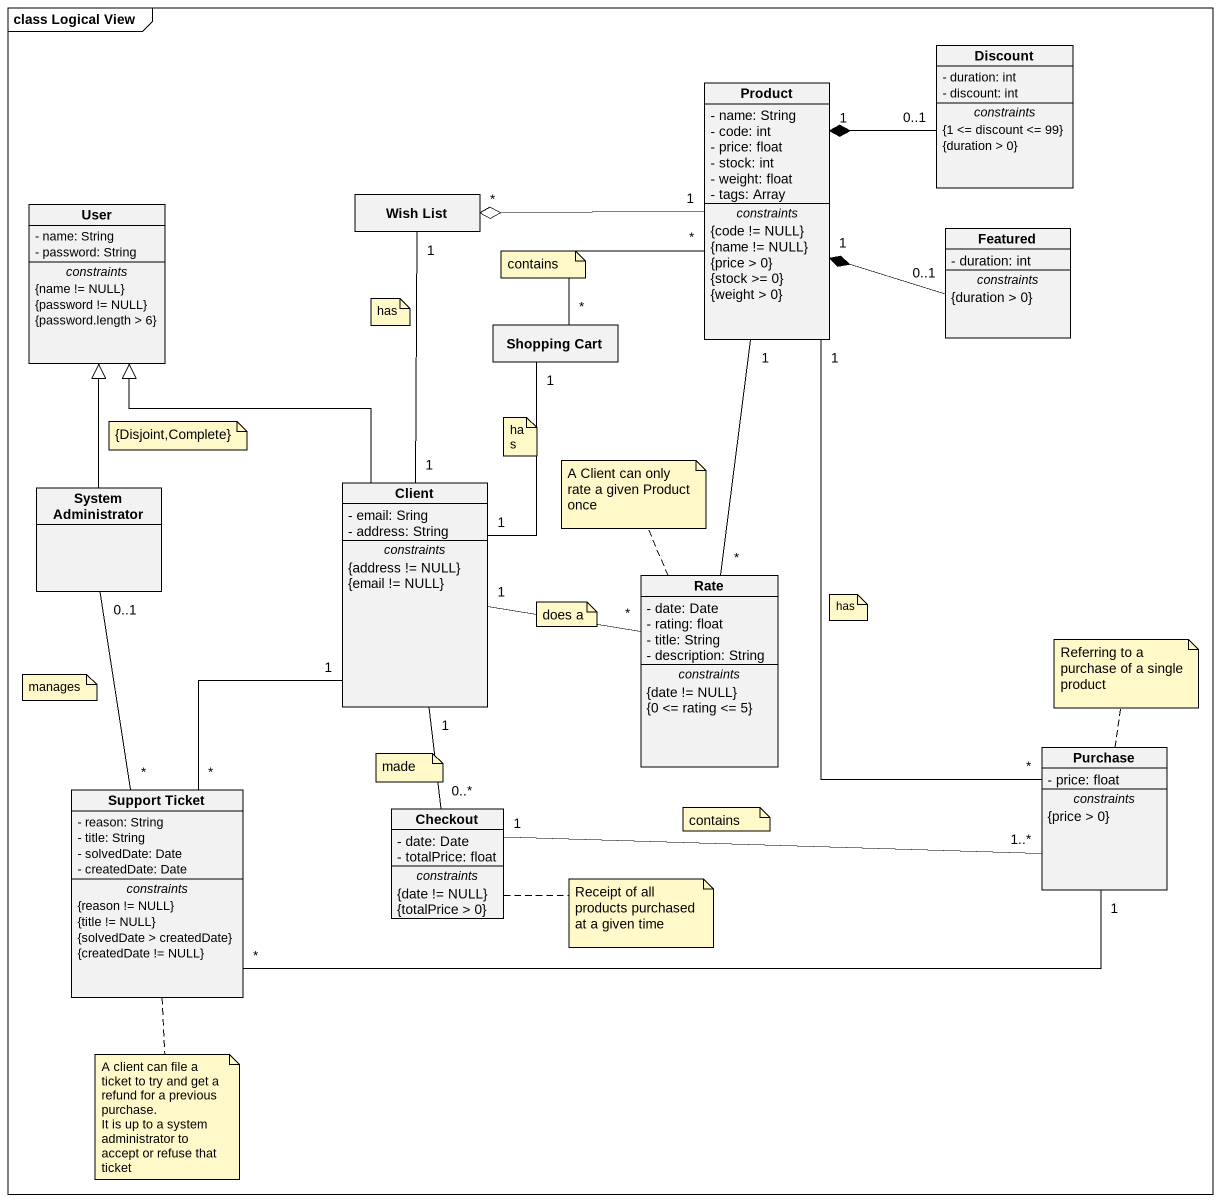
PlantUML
@startuml
mainframe class Logical View
hide circle
hide empty members
skinparam classAttributeIconSize 0
class Product {
  - name: String
  - code: int
  - price: float
  - stock: int
  - weight: float
  - tags: Array
  -- constraints --
  {code != NULL}
  {name != NULL}
  {price > 0}
  {stock >= 0}
  {weight > 0}
}
class Discount {
  - duration: int
  - discount: int
  -- constraints --
  {1 <= discount <= 99}
  {duration > 0}
}
class User {
  - name: String
  - password: String
  -- constraints --
  {name != NULL}
  {password != NULL}
  {password.length > 6}
}
class "Wish List" as Wish_List
class Featured {
  - duration: int
  -- constraints --
  {duration > 0}
}
class "Shopping Cart" as Shopping_Cart
class "System Administrator" as System_Administrator
class Client {
  - email: Sring
  - address: String
  -- constraints --
  {address != NULL}
  {email != NULL}
}
class Rate {
  - date: Date
  - rating: float
  - title: String
  - description: String
  -- constraints --
  {date != NULL}
  {0 <= rating <= 5}
}
class Purchase {
  - price: float
  -- constraints --
  {price > 0}
}
class "Support Ticket" as Support_Ticket {
  - reason: String
  - title: String
  - solvedDate: Date
  - createdDate: Date
  -- constraints --
  {reason != NULL}
  {title != NULL}
  {solvedDate > createdDate}
  {createdDate != NULL}
}
class Checkout {
  - date: Date
  - totalPrice: float
  -- constraints --
  {date != NULL}
  {totalPrice > 0}
}
Product "1" -left-o "*" Wish_List
Discount "0..1" -left-* "1" Product
Featured "0..1" -left-* "1" Product
Shopping_Cart "*" -up- "*" Product
System_Administrator -up-|> User
System_Administrator "0..1" -- "*" Support_Ticket
Client -up-|> User
Client "1" -up- "1" Wish_List
Client "1" -up- "1" Shopping_Cart
Client "1" -right- "*" Rate
Client "1" -- "*" Support_Ticket
Client "1" -- "0..*" Checkout
Rate "*" -up- "1" Product
Purchase "*" -up- "1" Product
Purchase "1" -left- "*" Support_Ticket
Checkout "1" -right- "1..*" Purchase
note as N1
  contains
end note
note as N2
  has
end note
note as N3
  {Disjoint,Complete}
end note
note as N4
  has
end note
note top of Rate : A Client can only rate a given Product once
note as N6
  does a
end note
note as N7
  has
end note
note top of Purchase : Referring to a purchase of a single product
note as N9
  manages
end note
note as N10
  made
end note
note as N11
  contains
end note
note right of Checkout : Receipt of all products purchased at a given time
note bottom of Support_Ticket
  A client can file a ticket to try and get a refund for a previous purchase.
  It is up to a system administrator to accept or refuse that ticket
end note
@enduml
